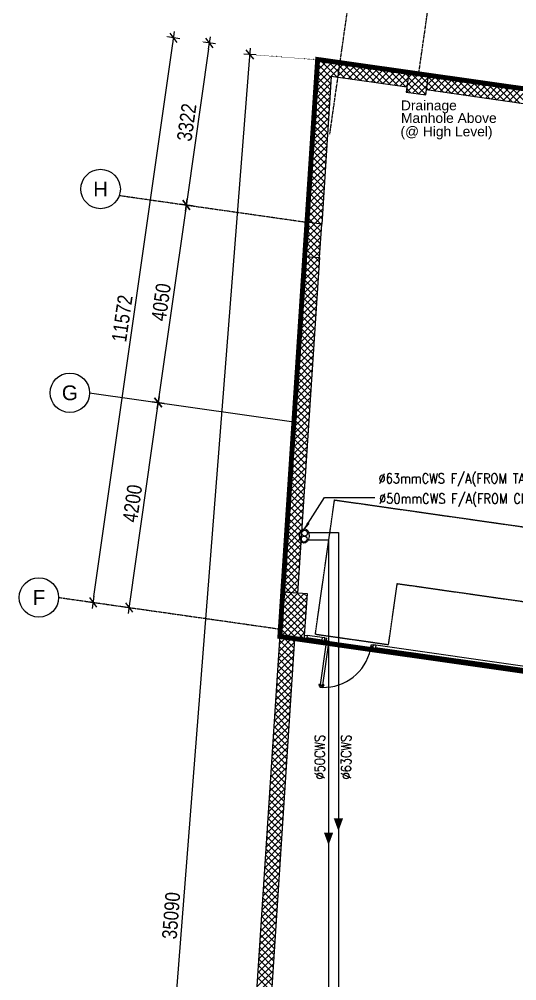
# Model space of a CAD drawing. Header units: inches. Extents: x 1217570 to 1371286, y 326920 to 480291.
# Drawn here: x 1274349 to 1284448, y 355890 to 375402 of the extents above; entities that cross this region are included whole.
import ezdxf
from ezdxf.enums import TextEntityAlignment as Align

# ---------------------------------------------------------------- set-up
doc = ezdxf.new("R2010")
doc.units = ezdxf.units.IN
doc.header["$MEASUREMENT"] = 0
for name, pattern in [('CENTER', [50.8, 31.75, -6.35, 6.35, -6.35]), ('DASHED2', [9.525, 6.35, -3.175]), ('DOT2', [3.175, 0, -3.175]), ('HIDDEN', [9.525, 6.35, -3.175])]:
    doc.linetypes.add(name, pattern=pattern)
for name, color, linetype, lineweight in [('A-BLOCK', 43, 'Continuous', 13), ('A-GLASS', 4, 'Continuous', 5), ('A-HATCH CONCRETE', 254, 'Continuous', 5), ('A-LEASING LINE', 7, 'DASHED2', 9), ('escape route', 8, 'HIDDEN', 15)]:
    doc.layers.add(name, color=color, linetype=linetype, lineweight=lineweight)
for name, color, linetype in [('Axis', 9, 'CENTER'), ('dim-axis', 15, 'Continuous'), ('FFNEW', 252, 'Continuous'), ('P-PIPE-CWS', 80, 'Continuous'), ('P-PIPE-VRT', 142, 'Continuous'), ('P-TEXT', 181, 'Continuous'), ('S-COL', 210, 'Continuous'), ('S-WALL', 1, 'Continuous'), ('TAXT', 3, 'Continuous')]:
    doc.layers.add(name, color=color, linetype=linetype)
doc.styles.add('ARIAL', font='ARIALN.TTF')
doc.styles.add('SS', font='romand.shx', dxfattribs={"width": 0.85, "height": 200})
doc.styles.get("Standard").update_dxf_attribs({"font": 'arial.ttf'})
doc.styles.add('style1', font='arial.ttf')
doc.dimstyles.new('DIM-100', dxfattribs={"dimscale": 150, "dimtxt": 2, "dimasz": 1, "dimexe": 0.75, "dimexo": 1, "dimgap": 0.5, "dimtad": 1, "dimdec": 0, "dimzin": 11, "dimdsep": 46, "dimtxsty": 'ARIAL', "dimblk": 'R', "dimcen": 2.5, "dimdle": 1, "dimclrd": 256, "dimclre": 256, "dimclrt": 256, "dimazin": 0, "dimtfac": 1, "dimtdec": 0, "dimtix": 1, "dimtmove": 2, "dimatfit": 3, "dimldrblk": 'R', "dimtolj": 1, "dimtzin": 3, "dimlwd": -1, "dimlwe": 13, "dimarcsym": 0})
doc.dimstyles.get("Standard").update_dxf_attribs({"dimtxt": 0.18, "dimasz": 0.18, "dimexe": 0.18, "dimexo": 0.0625, "dimgap": 0.09, "dimtad": 0, "dimtih": 1, "dimtoh": 1, "dimdec": 4, "dimzin": 0, "dimdsep": 46, "dimtxsty": 'Standard', "dimcen": 0.09, "dimadec": 0, "dimazin": 0, "dimtfac": 1, "dimtdec": 4, "dimtofl": 0, "dimtmove": 0, "dimatfit": 3, "dimfxl": 1, "dimtolj": 1, "dimtzin": 0, "dimarcsym": 0})
pattern_1 = [(45, (1341716.94, 266100.535), (-66.29126, 66.29126), []), (135, (1341716.94, 266100.535), (-66.29126, -66.29126), [])]

# ---------------------------------------------------------------- blocks, each defined once
blk = doc.blocks.new('R')
for p, q in [((-1.05, 0), (1.05, 0)), ((0, -1.05), (0, 1.05))]:
    blk.add_line(p, q)
at = {"color": 4, "lineweight": 13}
blk.add_line((-0.71, -0.71), (0.71, 0.71), dxfattribs=at)
blk = doc.blocks.new('*D102')
at = {"layer": 'Defpoints', "color": 0, "transparency": 16777216}
for p in [(1420642, 597441), (1470715, 593565), (1470260, 590370)]:
    blk.add_point(p, dxfattribs=at)
at = {"layer": 'dim-axis', "color": 251, "linetype": 'DOT2', "lineweight": 13, "transparency": 16777216}
for p, q in [((1420663, 597590), (1421113, 600748)), ((1470281, 590519), (1470731, 593676))]:
    blk.add_line(p, q, dxfattribs=at)
at = {"layer": 'dim-axis', "color": 251, "transparency": 16777216}
blk.add_line((1421216, 600619), (1470596, 593582), dxfattribs=at)
at = {"layer": 'dim-axis', "color": 251, "transparency": 16777216, "xscale": 120, "yscale": 120, "zscale": 120}
for p, rotation in [((1421097, 600636), 171.8890881608404), ((1470715, 593565), 351.8890881608405)]:
    blk.add_blockref('R', p, dxfattribs=dict(at, rotation=rotation))
at = {"layer": 'dim-axis', "color": 251, "transparency": 16777216, "insert": (1445938, 597327), "char_height": 300, "attachment_point": 5, "rotation": 351.8891, "style": 'ARIAL'}
blk.add_mtext('\\A1;50119', dxfattribs=at)
blk = doc.blocks.new('*D105')
at = {"layer": 'Defpoints', "color": 0, "transparency": 16777216}
for p in [(1417261, 597924), (1417261, 597924), (1415626, 586468)]:
    blk.add_point(p, dxfattribs=at)
at = {"layer": 'dim-axis', "color": 251, "linetype": 'DOT2', "lineweight": 13, "transparency": 16777216}
for p, q in [((1417113, 597945), (1417150, 597940)), ((1415478, 586489), (1415515, 586484))]:
    blk.add_line(p, q, dxfattribs=at)
at = {"layer": 'dim-axis', "color": 251, "transparency": 16777216}
blk.add_line((1415643, 586586), (1417244, 597805), dxfattribs=at)
at = {"layer": 'dim-axis', "color": 251, "transparency": 16777216, "xscale": 120, "yscale": 120, "zscale": 120}
for p, rotation in [((1417261, 597924), 81.8772662833131), ((1415626, 586468), 261.8772662833131)]:
    blk.add_blockref('R', p, dxfattribs=dict(at, rotation=rotation))
at = {"layer": 'dim-axis', "color": 251, "transparency": 16777216, "insert": (1416218, 592228), "char_height": 300, "attachment_point": 5, "rotation": 81.8773, "style": 'ARIAL'}
blk.add_mtext('\\A1;11572', dxfattribs=at)
blk = doc.blocks.new('*D106')
at = {"layer": 'Defpoints', "color": 0, "transparency": 16777216}
for p in [(1417989, 597820), (1417520, 594531), (1417520, 594531)]:
    blk.add_point(p, dxfattribs=at)
at = {"layer": 'dim-axis', "color": 251, "linetype": 'DOT2', "lineweight": 13, "transparency": 16777216}
for p, q in [((1417840, 597841), (1417878, 597836)), ((1417371, 594552), (1417408, 594547))]:
    blk.add_line(p, q, dxfattribs=at)
at = {"layer": 'dim-axis', "color": 251, "transparency": 16777216}
blk.add_line((1417972, 597701), (1417537, 594650), dxfattribs=at)
at = {"layer": 'dim-axis', "color": 251, "transparency": 16777216, "xscale": 120, "yscale": 120, "zscale": 120}
for p, rotation in [((1417989, 597820), 81.87726634256052), ((1417520, 594531), 261.8772663425605)]:
    blk.add_blockref('R', p, dxfattribs=dict(at, rotation=rotation))
at = {"layer": 'dim-axis', "color": 251, "transparency": 16777216, "insert": (1417528, 596208), "char_height": 300, "attachment_point": 5, "rotation": 81.8773, "style": 'ARIAL'}
blk.add_mtext('\\A1;3322', dxfattribs=at)
blk = doc.blocks.new('*D107')
at = {"layer": 'Defpoints', "color": 0, "transparency": 16777216}
for p in [(1417520, 594531), (1416947, 590522), (1416947, 590522)]:
    blk.add_point(p, dxfattribs=at)
at = {"layer": 'dim-axis', "color": 251, "linetype": 'DOT2', "lineweight": 13, "transparency": 16777216}
for p, q in [((1417371, 594552), (1417408, 594547)), ((1416799, 590543), (1416836, 590538))]:
    blk.add_line(p, q, dxfattribs=at)
at = {"layer": 'dim-axis', "color": 251, "transparency": 16777216}
blk.add_line((1417503, 594412), (1416964, 590640), dxfattribs=at)
at = {"layer": 'dim-axis', "color": 251, "transparency": 16777216, "xscale": 120, "yscale": 120, "zscale": 120}
for p, rotation in [((1417520, 594531), 81.87726634670558), ((1416947, 590522), 261.8772663467056)]:
    blk.add_blockref('R', p, dxfattribs=dict(at, rotation=rotation))
at = {"layer": 'dim-axis', "color": 251, "transparency": 16777216, "insert": (1417008, 592559), "char_height": 300, "attachment_point": 5, "rotation": 81.8773, "style": 'ARIAL'}
blk.add_mtext('\\A1;4050', dxfattribs=at)
blk = doc.blocks.new('*D108')
at = {"layer": 'Defpoints', "color": 0, "transparency": 16777216}
for p in [(1416947, 590522), (1416354, 586364), (1416354, 586364)]:
    blk.add_point(p, dxfattribs=at)
at = {"layer": 'dim-axis', "color": 251, "linetype": 'DOT2', "lineweight": 13, "transparency": 16777216}
for p, q in [((1416799, 590543), (1416836, 590538)), ((1416205, 586385), (1416243, 586380))]:
    blk.add_line(p, q, dxfattribs=at)
at = {"layer": 'dim-axis', "color": 251, "transparency": 16777216}
blk.add_line((1416930, 590403), (1416371, 586483), dxfattribs=at)
at = {"layer": 'dim-axis', "color": 251, "transparency": 16777216, "xscale": 120, "yscale": 120, "zscale": 120}
for p, rotation in [((1416947, 590522), 81.87726634670558), ((1416354, 586364), 261.8772663467056)]:
    blk.add_blockref('R', p, dxfattribs=dict(at, rotation=rotation))
at = {"layer": 'dim-axis', "color": 251, "transparency": 16777216, "insert": (1416425, 588475), "char_height": 300, "attachment_point": 5, "rotation": 81.8773, "style": 'ARIAL'}
blk.add_mtext('\\A1;4200', dxfattribs=at)
blk = doc.blocks.new('*D84')
at = {"layer": 'Defpoints', "color": 0, "transparency": 16777216}
for p in [(1418810, 597585), (1420642, 597441), (1417901, 562459)]:
    blk.add_point(p, dxfattribs=at)
at = {"layer": 'dim-axis', "color": 251, "transparency": 16777216}
blk.add_line((1416079, 562722), (1418801, 597465), dxfattribs=at)
at = {"layer": 'dim-axis', "color": 251, "linetype": 'DOT2', "lineweight": 13, "transparency": 16777216}
for p, q in [((1420492, 597453), (1418698, 597594)), ((1417752, 562470), (1415957, 562611))]:
    blk.add_line(p, q, dxfattribs=at)
at = {"layer": 'dim-axis', "color": 251, "transparency": 16777216, "xscale": 120, "yscale": 120, "zscale": 120}
for p, rotation in [((1418810, 597585), 85.52071850426807), ((1416070, 562602), 265.5207185042681)]:
    blk.add_blockref('R', p, dxfattribs=dict(at, rotation=rotation))
at = {"layer": 'dim-axis', "color": 251, "transparency": 16777216, "insert": (1417212, 580111), "char_height": 300, "attachment_point": 5, "rotation": 85.5207, "style": 'ARIAL'}
blk.add_mtext('\\A1;35090', dxfattribs=at)
blk = doc.blocks.new('SDGTFHHD')
at = {"layer": 'A-HATCH CONCRETE'}
h = blk.add_hatch(dxfattribs=at)
h.set_pattern_fill('ANSI37', color=254, scale=750)
h.set_pattern_definition([(45, (1337614.36, 312749.915), (-66.29126, 66.29126), []), (135, (1337614.36, 312749.915), (-66.29126, -66.29126), [])])
h.paths.add_polyline_path([(1346827.6, 744482.6), (1346331.2, 744553.4), (1346827.6, 744482.6)])
at = {"color": 254, "linetype": 'Continuous', "ltscale": 100}
blk.add_lwpolyline([(1385707.2, 721236.9), (1385707.2, 726939.8), (1385507.2, 726936.9), (1383957.7, 726936.9), (1383957.7, 732936.9), (1380097, 732936.9), (1380097, 739738.1), (1381100.4, 739591), (1381133.7, 739788.3), (1381677.7, 743599.6), (1382720.6, 750905.2), (1382762.9, 751202.2), (1347097.7, 756262.5), (1346331.2, 744553.4), (1368108, 741445.4), (1368106.2, 734886.8), (1367207.9, 734886.8), (1367207.9, 734686.9), (1367207.9, 731436.9), (1359157.9, 731436.9), (1359157.9, 731236.9), (1359157.9, 721236.9), (1385707.2, 721236.9)], dxfattribs=at)
at = {"layer": 'A-BLOCK', "color": 254, "ltscale": 100}
blk.add_line((1346628.9, 744510.9), (1345769, 731386.9), dxfattribs=at)
at = {"layer": 'A-GLASS', "color": 254}
for p, q in [((1347227.7, 744425.4), (1346869.8, 744476.4)), ((1355217.4, 743285.1), (1348218.1, 744284))]:
    blk.add_line(p, q, dxfattribs=at)
at = {"layer": 'A-GLASS', "color": 254, "ltscale": 0.5}
for p, q in [((1347274, 744428), (1347152, 743573)), ((1347318.9, 744421.5), (1347196.9, 743566.6)), ((1347235.4, 744479.4), (1347241.8, 744524.4)), ((1347235.4, 744479.4), (1347280.4, 744473)), ((1347240.5, 744483.2), (1347245.7, 744519.2)), ((1347276.5, 744478.1), (1347240.5, 744483.2)), ((1347241.8, 744524.4), (1347286.8, 744518)), ((1347281.7, 744514.1), (1347245.7, 744519.2)), ((1347274, 744428), (1347280.4, 744473)), ((1347274, 744428), (1347292, 744425.4)), ((1347276.5, 744478.1), (1347281.7, 744514.1)), ((1347284.2, 744467.8), (1347279.1, 744431.8)), ((1347279.1, 744431.8), (1347288.1, 744430.5)), ((1347280.4, 744473), (1347286.8, 744518)), ((1347280.4, 744473), (1347325.4, 744466.5)), ((1347284.2, 744467.8), (1347320.2, 744462.7)), ((1347289.4, 744439.5), (1347288.1, 744430.5)), ((1347289.4, 744439.5), (1347293.9, 744438.9)), ((1347292, 744425.4), (1347293.9, 744438.9)), ((1347293.2, 744434.4), (1347302.2, 744433.1)), ((1347301, 744424.1), (1347302.9, 744437.6)), ((1347301, 744424.1), (1347319, 744421.5)), ((1347302.9, 744437.6), (1347307.4, 744437)), ((1347307.4, 744437), (1347306.1, 744428)), ((1347306.1, 744428), (1347315.1, 744426.7)), ((1347320.2, 744462.7), (1347315.1, 744426.7)), ((1347319, 744421.5), (1347325.4, 744466.5)), ((1347128.9, 743588.1), (1347125.3, 743563)), ((1347128.9, 743588.1), (1347135.6, 743587.2)), ((1347135.6, 743587.2), (1347132, 743562)), ((1347148.4, 743548.2), (1347134.9, 743550.2)), ((1347149.4, 743555), (1347135.9, 743556.9)), ((1347152, 743573), (1347145.6, 743528)), ((1347145.6, 743528), (1347190.6, 743521.6)), ((1347150.7, 743531.8), (1347155.8, 743567.8)), ((1347150.7, 743531.8), (1347186.7, 743526.7)), ((1347152, 743573), (1347170, 743570.4)), ((1347155.8, 743567.8), (1347164.8, 743566.6)), ((1347163.6, 743557.6), (1347164.8, 743566.6)), ((1347163.6, 743557.6), (1347168.1, 743556.9)), ((1347170, 743570.4), (1347168.1, 743556.9)), ((1347168.7, 743561.4), (1347177.7, 743560.1)), ((1347179, 743569.1), (1347177.1, 743555.6)), ((1347177.1, 743555.6), (1347181.5, 743555)), ((1347179, 743569.1), (1347197, 743566.6)), ((1347181.5, 743555), (1347182.8, 743564)), ((1347182.8, 743564), (1347191.8, 743562.7)), ((1347186.7, 743526.7), (1347191.8, 743562.7)), ((1347197, 743566.6), (1347190.6, 743521.6)), ((1347193.4, 743541.8), (1347206.9, 743539.9)), ((1347194.4, 743548.6), (1347207.9, 743546.6)), ((1347216.6, 743575.6), (1347213.1, 743550.5)), ((1347223.4, 743574.7), (1347216.6, 743575.6)), ((1347223.4, 743574.7), (1347219.8, 743549.5))]:
    blk.add_line(p, q, dxfattribs=at)
at = {"layer": 'A-GLASS', "color": 254}
for points in [[(1346869.9, 744476.5), (1346869.9, 744476.4), (1346827.6, 744482.6), (1346827.6, 744482.6)], [(1347178.2, 744432.5), (1347178.2, 744432.4), (1347227.7, 744425.4), (1347227.7, 744425.5)]]:
    blk.add_lwpolyline(points, dxfattribs=at)
at = {"layer": 'A-GLASS', "color": 254, "ltscale": 0.5}
blk.add_circle((1347275.9, 744469.6), 3.98, dxfattribs=at)
for centre, radius, start, end in [((1347217.1, 744496.9), 975.7, 268.443, 347.80954), ((1347136.5, 743561.4), 11.4, 171.90412, 261.85506), ((1347136.5, 743561.4), 4.55, 171.90412, 261.85506), ((1347208.6, 743551.1), 11.4, 261.90476, 351.85569), ((1347208.6, 743551.1), 4.55, 261.90476, 351.85569)]:
    blk.add_arc(centre, radius, start, end, dxfattribs=at)
at = {"layer": 'A-HATCH CONCRETE', "color": 254, "linetype": 'Continuous'}
for p, q in [((1346375.1, 745223.8), (1346374.4, 745224.5)), ((1346375.7, 745245), (1346376.5, 745245.8)), ((1346357.2, 744961.3), (1346357.9, 744962.1)), ((1346358.8, 744975), (1346358.1, 744975.6)), ((1346366.9, 745099.4), (1346366.2, 745100.1)), ((1346366.5, 745103.2), (1346367.2, 745103.9)), ((1346347.9, 744819.4), (1346348.6, 744820.2)), ((1346350.6, 744850.5), (1346349.9, 744851.2)), ((1346334.3, 744601.7), (1346333.6, 744602.4)), ((1346338.6, 744677.5), (1346339.3, 744678.3)), ((1346342.5, 744726.1), (1346341.8, 744726.8)), ((1346301.4, 744110), (1346623.1, 744431.7)), ((1346310.7, 744251.9), (1346577.1, 744518.3)), ((1346320, 744393.8), (1346461.1, 744534.9)), ((1346607.6, 744195.8), (1346325.5, 744477.9)), ((1346329.3, 744535.6), (1346345.1, 744551.4)), ((1346615.8, 744320.2), (1346391.1, 744544.9)), ((1346623.9, 744444.6), (1346545.8, 744522.8)), ((1346292.1, 743968.1), (1346613.8, 744289.9)), ((1346591.3, 743946.9), (1346309.2, 744229.1)), ((1346599.5, 744071.3), (1346317.3, 744353.5)), ((1346273.5, 743684.4), (1346595.2, 744006.1)), ((1346282.8, 743826.3), (1346604.5, 744148)), ((1346583.2, 743822.5), (1346301, 744104.6)), ((1346264.2, 743542.5), (1346585.9, 743864.2)), ((1346566.9, 743573.6), (1346284.7, 743855.8)), ((1346575, 743698.1), (1346292.9, 743980.2)), ((1346254.9, 743400.6), (1346576.6, 743722.3)), ((1346550.6, 743324.8), (1346268.4, 743606.9)), ((1346558.7, 743449.2), (1346276.6, 743731.4)), ((1346236.3, 743116.9), (1346558, 743438.6)), ((1346245.6, 743258.7), (1346567.3, 743580.5)), ((1346542.4, 743200.3), (1346260.3, 743482.5)), ((1346227, 742975), (1346548.7, 743296.7)), ((1346526.1, 742951.5), (1346243.9, 743233.6)), ((1346534.3, 743075.9), (1346252.1, 743358.1)), ((1346208.4, 742691.2), (1346530.1, 743012.9)), ((1346217.7, 742833.1), (1346539.4, 743154.8)), ((1346518, 742827), (1346235.8, 743109.2)), ((1346199.1, 742549.3), (1346520.8, 742871.1)), ((1346501.6, 742578.2), (1346219.5, 742860.3)), ((1346509.8, 742702.6), (1346227.6, 742984.8)), ((1346189.8, 742407.5), (1346511.5, 742729.2)), ((1346493.5, 742453.8), (1346211.3, 742735.9)), ((1346171.2, 742123.7), (1346492.9, 742445.4)), ((1346180.5, 742265.6), (1346502.2, 742587.3)), ((1346477.2, 742204.9), (1346195, 742487.1)), ((1346485.3, 742329.3), (1346203.2, 742611.5)), ((1346161.9, 741981.8), (1346483.6, 742303.5)), ((1346460.9, 741956), (1346178.7, 742238.2)), ((1346469, 742080.5), (1346186.9, 742362.6)), ((1346152.6, 741839.9), (1346474.4, 742161.7)), ((1346452.7, 741831.6), (1346170.6, 742113.8)), ((1346134, 741556.2), (1346455.8, 741877.9)), ((1346143.3, 741698.1), (1346465.1, 742019.8)), ((1346436.4, 741582.8), (1346154.3, 741864.9)), ((1346444.6, 741707.2), (1346162.4, 741989.3)), ((1346124.7, 741414.3), (1346446.5, 741736)), ((1346428.3, 741458.3), (1346146.1, 741740.5)), ((1346106.1, 741130.5), (1346427.9, 741452.3)), ((1346115.4, 741272.4), (1346437.2, 741594.2)), ((1346412, 741209.5), (1346129.8, 741491.6)), ((1346420.1, 741333.9), (1346138, 741616.1)), ((1346096.8, 740988.7), (1346418.6, 741310.4)), ((1346403.8, 741085), (1346121.7, 741367.2)), ((1346087.6, 740846.8), (1346409.3, 741168.5)), ((1346387.5, 740836.2), (1346105.3, 741118.3)), ((1346395.7, 740960.6), (1346113.5, 741242.8)), ((1346069, 740563), (1346390.7, 740884.8)), ((1346078.3, 740704.9), (1346400, 741026.6)), ((1346371.2, 740587.3), (1346089, 740869.5)), ((1346379.3, 740711.8), (1346097.2, 740993.9)), ((1346059.7, 740421.2), (1346381.4, 740742.9)), ((1346363, 740462.9), (1346080.9, 740745)), ((1346050.4, 740279.3), (1346372.1, 740601)), ((1346346.7, 740214), (1346064.6, 740496.2)), ((1346354.9, 740338.5), (1346072.7, 740620.6)), ((1346031.8, 739995.5), (1346353.5, 740317.2)), ((1346041.1, 740137.4), (1346362.8, 740459.1)), ((1346338.6, 740089.6), (1346056.4, 740371.8)), ((1346022.5, 739853.6), (1346344.2, 740175.4)), ((1346322.3, 739840.7), (1346040.1, 740122.9)), ((1346330.4, 739965.2), (1346048.3, 740247.3)), ((1346003.9, 739569.9), (1346325.6, 739891.6)), ((1346013.2, 739711.8), (1346334.9, 740033.5)), ((1346314.1, 739716.3), (1346032, 739998.5)), ((1345994.6, 739428), (1346316.3, 739749.7)), ((1346297.8, 739467.5), (1346015.7, 739749.6)), ((1346306, 739591.9), (1346023.8, 739874)), ((1345985.3, 739286.1), (1346307, 739607.8)), ((1346281.5, 739218.6), (1345999.4, 739500.8)), ((1346289.7, 739343), (1346007.5, 739625.2)), ((1345966.7, 739002.4), (1346288.4, 739324.1)), ((1345976, 739144.2), (1346297.7, 739466)), ((1346273.4, 739094.2), (1345991.2, 739376.3)), ((1345957.4, 738860.5), (1346279.1, 739182.2)), ((1346257, 738845.3), (1345974.9, 739127.5)), ((1346265.2, 738969.7), (1345983, 739251.9)), ((1345948.1, 738718.6), (1346269.8, 739040.3)), ((1346248.9, 738720.9), (1345966.7, 739003)), ((1345929.5, 738434.8), (1346251.2, 738756.6)), ((1345938.8, 738576.7), (1346260.5, 738898.4)), ((1346232.6, 738472), (1345950.4, 738754.2)), ((1346240.7, 738596.5), (1345958.6, 738878.6)), ((1345920.2, 738293), (1346241.9, 738614.7)), ((1346224.4, 738347.6), (1345942.3, 738629.7)), ((1345901.6, 738009.2), (1346223.3, 738330.9)), ((1345910.9, 738151.1), (1346232.6, 738472.8)), ((1346208.1, 738098.7), (1345926, 738380.9)), ((1346216.3, 738223.2), (1345934.1, 738505.3)), ((1345892.3, 737867.3), (1346214, 738189.1)), ((1346191.8, 737849.9), (1345909.7, 738132)), ((1346200, 737974.3), (1345917.8, 738256.5)), ((1345883, 737725.4), (1346204.7, 738047.2)), ((1346183.7, 737725.4), (1345901.5, 738007.6)), ((1345864.4, 737441.7), (1346186.2, 737763.4)), ((1345873.7, 737583.6), (1346195.5, 737905.3)), ((1346167.4, 737476.6), (1345885.2, 737758.7)), ((1346175.5, 737601), (1345893.4, 737883.2)), ((1345855.1, 737299.8), (1346176.9, 737621.5)), ((1346159.2, 737352.2), (1345877.1, 737634.3))]:
    blk.add_line(p, q, dxfattribs=at)
at = {"layer": 'S-COL', "color": 254}
blk.add_lwpolyline([(1346331.2, 744553.4), (1346827.6, 744482.6), (1346827.6, 744482.6)], dxfattribs=at)
at = {"layer": 'S-WALL', "color": 254}
blk.add_lwpolyline([(1347097.7, 756262.5), (1347097.7, 756262.5), (1344802.6, 721236.9), (1394932.6, 721236.9), (1396724.2, 749179.6), (1382758.7, 751172.8)], dxfattribs=at)
blk = doc.blocks.new('SEDRGFE')
at = {"layer": 'A-HATCH CONCRETE'}
h = blk.add_hatch(dxfattribs=at)
h.set_pattern_fill('ANSI37', color=250, scale=750)
h.set_pattern_definition([(45, (1341716.31, 266100.535), (-66.29126, 66.29126), []), (135, (1341716.31, 266100.535), (-66.29126, -66.29126), [])])
h.paths.add_polyline_path([(1352997, 708953), (1353393, 708896), (1353450, 709292), (1353054, 709349)])
h = blk.add_hatch(dxfattribs=at)
h.set_pattern_fill('ANSI37', color=250, scale=750)
h.set_pattern_definition(pattern_1)
h.paths.add_polyline_path([(1350939, 705612), (1351238, 705592), (1351282, 706268), (1350984, 706311)])
h = blk.add_hatch(dxfattribs=at)
h.set_pattern_fill('ANSI37', color=250, scale=750)
h.set_pattern_definition(pattern_1)
h.paths.add_polyline_path([(1350992, 698769), (1350493, 698802), (1350434, 697904), (1350930, 697833)])
at = {"color": 250, "linetype": 'Continuous', "ltscale": 100}
blk.add_lwpolyline([(1389810, 674588), (1389810, 680290), (1389610, 680288), (1388060, 680288), (1388060, 686288), (1384200, 686288), (1384200, 693089), (1385203, 692942), (1385236, 693139), (1385780, 696950), (1386823, 704256), (1386865, 704553), (1351200, 709613), (1350434, 697904), (1372211, 694796), (1372209, 688237), (1371310, 688237), (1371310, 688038), (1371310, 684788), (1363260, 684788), (1363260, 684588), (1363260, 674588), (1389810, 674588)], dxfattribs=at)
at = {"layer": 'A-GLASS', "color": 250}
for p, q in [((1351330, 697776), (1350972, 697827)), ((1351288, 697833), (1350980, 697877)), ((1351344, 697875), (1350987, 697926)), ((1359320, 696636), (1352321, 697635)), ((1359334, 696735), (1352335, 697734)), ((1359327, 696685), (1352377, 697677))]:
    blk.add_line(p, q, dxfattribs=at)
at = {"layer": 'A-GLASS', "color": 250, "ltscale": 0.5}
for p, q in [((1351338, 697830), (1351344, 697875)), ((1351338, 697830), (1351383, 697824)), ((1351343, 697834), (1351348, 697870)), ((1351379, 697829), (1351343, 697834)), ((1351344, 697875), (1351389, 697869)), ((1351384, 697865), (1351348, 697870)), ((1351377, 697779), (1351375, 697770)), ((1351377, 697779), (1351383, 697824)), ((1351377, 697779), (1351395, 697776)), ((1351379, 697829), (1351384, 697865)), ((1351387, 697818), (1351382, 697782)), ((1351382, 697782), (1351391, 697781)), ((1351383, 697824), (1351389, 697869)), ((1351383, 697824), (1351428, 697817)), ((1351387, 697818), (1351423, 697813)), ((1351392, 697790), (1351391, 697781)), ((1351392, 697790), (1351396, 697790)), ((1351395, 697776), (1351396, 697790)), ((1351396, 697785), (1351405, 697784)), ((1351404, 697775), (1351405, 697788)), ((1351404, 697775), (1351422, 697772)), ((1351405, 697788), (1351410, 697788)), ((1351410, 697788), (1351409, 697779)), ((1351409, 697779), (1351418, 697777)), ((1351423, 697813), (1351418, 697777)), ((1351422, 697772), (1351420, 697763)), ((1351422, 697772), (1351428, 697817)), ((1352283, 697695), (1352290, 697740)), ((1352283, 697695), (1352328, 697689)), ((1352289, 697699), (1352294, 697735)), ((1352325, 697694), (1352289, 697699)), ((1352290, 697740), (1352335, 697734)), ((1352330, 697730), (1352294, 697735)), ((1352325, 697694), (1352330, 697730)), ((1352328, 697689), (1352335, 697734))]:
    blk.add_line(p, q, dxfattribs=at)
at = {"layer": 'A-GLASS', "color": 250}
for points in [[(1350987, 697926), (1350973, 697827), (1350930, 697833), (1350937, 697933)], [(1351295, 697882), (1351281, 697783), (1351330, 697776), (1351344, 697875)], [(1352384, 697727), (1352370, 697628), (1352321, 697635), (1352335, 697734)]]:
    blk.add_lwpolyline(points, close=True, dxfattribs=at)
at = {"layer": 'A-GLASS', "color": 250, "ltscale": 0.5}
blk.add_circle((1351378, 697820), 3.98, dxfattribs=at)
blk.add_arc((1351320, 697848), 976, 347.8095, 351.0128, dxfattribs=at)
at = {"layer": 'A-HATCH CONCRETE', "color": 250, "linetype": 'Continuous'}
for p, q in [((1351157, 708953), (1351740, 709536)), ((1351166, 709095), (1351624, 709553)), ((1351176, 709237), (1351508, 709569)), ((1351185, 709378), (1351392, 709586)), ((1351194, 709520), (1351276, 709602)), ((1351477, 709243), (1351194, 709525)), ((1351599, 709253), (1351245, 709607)), ((1351753, 709231), (1351400, 709585)), ((1351908, 709209), (1351555, 709563)), ((1351591, 709254), (1351856, 709519)), ((1351707, 709238), (1351972, 709503)), ((1352063, 709187), (1351709, 709540)), ((1351823, 709221), (1352088, 709486)), ((1352217, 709165), (1351864, 709518)), ((1351939, 709205), (1352204, 709470)), ((1352372, 709143), (1352019, 709496)), ((1352055, 709188), (1352320, 709453)), ((1352527, 709121), (1352173, 709474)), ((1352681, 709099), (1352328, 709452)), ((1351460, 708994), (1351178, 709276)), ((1351468, 709118), (1351186, 709400)), ((1352171, 709172), (1352436, 709437)), ((1352287, 709155), (1352552, 709420)), ((1352403, 709138), (1352668, 709404)), ((1352836, 709077), (1352483, 709430)), ((1352519, 709122), (1352784, 709387)), ((1352635, 709105), (1352900, 709370)), ((1352991, 709055), (1352637, 709408)), ((1352751, 709089), (1353016, 709354)), ((1353026, 709152), (1352792, 709386)), ((1353043, 709268), (1352946, 709364)), ((1353423, 709097), (1353597, 709271)), ((1353445, 709252), (1353481, 709288)), ((1353764, 708944), (1353446, 709262)), ((1353447, 708989), (1353713, 709255)), ((1353919, 708922), (1353565, 709276)), ((1354073, 708900), (1353720, 709254)), ((1351148, 708811), (1351469, 709133)), ((1351452, 708869), (1351170, 709152)), ((1352867, 709072), (1353040, 709244)), ((1352983, 709056), (1353017, 709090)), ((1353609, 708966), (1353430, 709146)), ((1353563, 708973), (1353829, 709238)), ((1353679, 708956), (1353945, 709221)), ((1353795, 708940), (1354061, 709205)), ((1354228, 708878), (1353874, 709231)), ((1353911, 708923), (1354177, 709188)), ((1354028, 708907), (1354293, 709172)), ((1354383, 708856), (1354029, 709209)), ((1354144, 708890), (1354409, 709155)), ((1354537, 708834), (1354184, 709187)), ((1354260, 708873), (1354525, 709139)), ((1354692, 708812), (1354338, 709165)), ((1354376, 708857), (1354641, 709122)), ((1354492, 708840), (1354757, 709106)), ((1354847, 708790), (1354493, 709143)), ((1354608, 708824), (1354873, 709089)), ((1355001, 708768), (1354648, 709121)), ((1354724, 708807), (1354989, 709072)), ((1355156, 708746), (1354802, 709099)), ((1355310, 708723), (1354957, 709077)), ((1351138, 708669), (1351460, 708991)), ((1351436, 708621), (1351154, 708903)), ((1351444, 708745), (1351162, 709027)), ((1353455, 708988), (1353413, 709030)), ((1354840, 708791), (1355105, 709056)), ((1354956, 708774), (1355221, 709039)), ((1355072, 708758), (1355337, 709023)), ((1355465, 708701), (1355112, 709055)), ((1355188, 708741), (1355453, 709006)), ((1351120, 708385), (1351442, 708707)), ((1351129, 708527), (1351451, 708849)), ((1351428, 708496), (1351146, 708778)), ((1351111, 708243), (1351432, 708565)), ((1351411, 708247), (1351129, 708529)), ((1351420, 708372), (1351137, 708654)), ((1351092, 707960), (1351414, 708281)), ((1351101, 708102), (1351423, 708423)), ((1351395, 707998), (1351113, 708281)), ((1351403, 708123), (1351121, 708405)), ((1351083, 707818), (1351404, 708140)), ((1351387, 707874), (1351105, 708156)), ((1351073, 707676), (1351395, 707998)), ((1351371, 707625), (1351088, 707907)), ((1351379, 707750), (1351097, 708032)), ((1351055, 707392), (1351376, 707714)), ((1351064, 707534), (1351386, 707856)), ((1351362, 707501), (1351080, 707783)), ((1351045, 707250), (1351367, 707572)), ((1351346, 707252), (1351064, 707534)), ((1351354, 707376), (1351072, 707658)), ((1351036, 707108), (1351358, 707430)), ((1351338, 707127), (1351056, 707410)), ((1351018, 706825), (1351339, 707146)), ((1351027, 706967), (1351349, 707288)), ((1351322, 706879), (1351040, 707161)), ((1351330, 707003), (1351048, 707285)), ((1351008, 706683), (1351330, 707005)), ((1351305, 706630), (1351023, 706912)), ((1351314, 706754), (1351031, 707036)), ((1350990, 706399), (1351311, 706721)), ((1350999, 706541), (1351321, 706863)), ((1351297, 706505), (1351015, 706787)), ((1351267, 706270), (1350999, 706539)), ((1351289, 706381), (1351007, 706663)), ((1351028, 706304), (1351302, 706579)), ((1351112, 706292), (1350991, 706414)), ((1351144, 706288), (1351293, 706437)), ((1350975, 706165), (1350974, 706165)), ((1350980, 706257), (1350981, 706258)), ((1350983, 706289), (1350982, 706290)), ((1351260, 706271), (1351283, 706295)), ((1351273, 706131), (1351273, 706132)), ((1351274, 706153), (1351275, 706154)), ((1351282, 706256), (1351281, 706256)), ((1350962, 705973), (1350962, 705974)), ((1350967, 706040), (1350966, 706041)), ((1350971, 706115), (1350972, 706116)), ((1351265, 706011), (1351266, 706012)), ((1351265, 706007), (1351265, 706008)), ((1350950, 705791), (1350950, 705792)), ((1350952, 705832), (1350953, 705832)), ((1350959, 705916), (1350958, 705916)), ((1351249, 705758), (1351248, 705759)), ((1351257, 705883), (1351256, 705883)), ((1351256, 705869), (1351256, 705870)), ((1350915, 705264), (1351237, 705586)), ((1350925, 705406), (1351119, 705600)), ((1350934, 705548), (1350995, 705608)), ((1350942, 705667), (1350942, 705668)), ((1350943, 705690), (1350944, 705690)), ((1351224, 705385), (1351001, 705608)), ((1351232, 705510), (1351143, 705599)), ((1351241, 705634), (1351240, 705634)), ((1351246, 705728), (1351247, 705728)), ((1350906, 705122), (1351228, 705444)), ((1351208, 705137), (1350925, 705419)), ((1351216, 705261), (1350934, 705543)), ((1350887, 704838), (1351209, 705160)), ((1350897, 704980), (1351218, 705302)), ((1351191, 704888), (1350909, 705170)), ((1351199, 705012), (1350917, 705294)), ((1350878, 704696), (1351200, 705018)), ((1351183, 704763), (1350901, 705045)), ((1350869, 704555), (1351191, 704876)), ((1351167, 704514), (1350885, 704797)), ((1351175, 704639), (1350893, 704921)), ((1350850, 704271), (1351172, 704593)), ((1350859, 704413), (1351181, 704734)), ((1351159, 704390), (1350876, 704672)), ((1350841, 704129), (1351163, 704451)), ((1351142, 704141), (1350860, 704423)), ((1351150, 704266), (1350868, 704548)), ((1350832, 703987), (1351153, 704309)), ((1351134, 704017), (1350852, 704299)), ((1350813, 703703), (1351135, 704025)), ((1350822, 703845), (1351144, 704167)), ((1351118, 703768), (1350836, 704050)), ((1351126, 703892), (1350844, 704174)), ((1350804, 703561), (1351125, 703883)), ((1351102, 703519), (1350819, 703801)), ((1351110, 703643), (1350828, 703926)), ((1350785, 703278), (1351107, 703599)), ((1350794, 703420), (1351116, 703741)), ((1351093, 703395), (1350811, 703677)), ((1350776, 703136), (1351098, 703458)), ((1351077, 703146), (1350795, 703428)), ((1351085, 703270), (1350803, 703552)), ((1350767, 702994), (1351088, 703316)), ((1351069, 703021), (1350787, 703303)), ((1350748, 702710), (1351070, 703032)), ((1350757, 702852), (1351079, 703174)), ((1351053, 702772), (1350771, 703055)), ((1351061, 702897), (1350779, 703179)), ((1350739, 702568), (1351060, 702890)), ((1351045, 702648), (1350762, 702930)), ((1350729, 702426), (1351051, 702748)), ((1351028, 702399), (1350746, 702681)), ((1351036, 702524), (1350754, 702806)), ((1350711, 702143), (1351032, 702464)), ((1350720, 702285), (1351042, 702606)), ((1351012, 702150), (1350730, 702432)), ((1351020, 702275), (1350738, 702557)), ((1350701, 702001), (1351023, 702322)), ((1351004, 702026), (1350722, 702308)), ((1350683, 701717), (1351005, 702039)), ((1350692, 701859), (1351014, 702181)), ((1350987, 701777), (1350705, 702059)), ((1350996, 701901), (1350713, 702184)), ((1350674, 701575), (1350995, 701897)), ((1350979, 701653), (1350697, 701935)), ((1350664, 701433), (1350986, 701755)), ((1350963, 701404), (1350681, 701686)), ((1350971, 701528), (1350689, 701810)), ((1350646, 701149), (1350967, 701471)), ((1350655, 701291), (1350977, 701613)), ((1350955, 701279), (1350673, 701561)), ((1350636, 701008), (1350958, 701329)), ((1350939, 701030), (1350656, 701313)), ((1350947, 701155), (1350665, 701437)), ((1350627, 700866), (1350949, 701187)), ((1350922, 700782), (1350640, 701064)), ((1350930, 700906), (1350648, 701188)), ((1350608, 700582), (1350930, 700904)), ((1350618, 700724), (1350940, 701046)), ((1350914, 700657), (1350632, 700939)), ((1350599, 700440), (1350921, 700762)), ((1350898, 700408), (1350616, 700690)), ((1350906, 700533), (1350624, 700815)), ((1350581, 700156), (1350902, 700478)), ((1350590, 700298), (1350912, 700620)), ((1350890, 700284), (1350607, 700566)), ((1350571, 700014), (1350893, 700336)), ((1350873, 700035), (1350591, 700317)), ((1350881, 700159), (1350599, 700442)), ((1350562, 699873), (1350884, 700194)), ((1350865, 699911), (1350583, 700193)), ((1350543, 699589), (1350865, 699911)), ((1350553, 699731), (1350874, 700052)), ((1350849, 699662), (1350567, 699944)), ((1350857, 699786), (1350575, 700068)), ((1350534, 699447), (1350856, 699769)), ((1350833, 699413), (1350550, 699695)), ((1350841, 699537), (1350559, 699819)), ((1350525, 699305), (1350847, 699627)), ((1350824, 699288), (1350542, 699571)), ((1350506, 699021), (1350828, 699343)), ((1350516, 699163), (1350837, 699485)), ((1350808, 699040), (1350526, 699322)), ((1350816, 699164), (1350534, 699446)), ((1350497, 698879), (1350819, 699201)), ((1350800, 698915), (1350518, 699197)), ((1350659, 698791), (1350501, 698948)), ((1350792, 698791), (1350510, 699073)), ((1350549, 698798), (1350809, 699059)), ((1350673, 698790), (1350800, 698917)), ((1350488, 698738), (1350488, 698738)), ((1350517, 698801), (1350493, 698824)), ((1350478, 698574), (1350477, 698575)), ((1350478, 698596), (1350479, 698596)), ((1350486, 698699), (1350485, 698700)), ((1350461, 698326), (1350461, 698326)), ((1350469, 698454), (1350470, 698455)), ((1350470, 698450), (1350469, 698451)), ((1350450, 698170), (1350451, 698171)), ((1350453, 698201), (1350453, 698202)), ((1350460, 698312), (1350461, 698313)), ((1350437, 697952), (1350436, 697953)), ((1350441, 698028), (1350442, 698029)), ((1350445, 698077), (1350444, 698077)), ((1350648, 697873), (1350648, 697873))]:
    blk.add_line(p, q, dxfattribs=at)
at = {"layer": 'escape route', "color": 250, "ltscale": 0.5}
for p, q in [((1351154, 697952), (1351543, 700675)), ((1351543, 700675), (1385420, 695840)), ((1352639, 697740), (1352816, 698978)), ((1352816, 698978), (1381475, 694888)), ((1351154, 697952), (1352639, 697740))]:
    blk.add_line(p, q, dxfattribs=at)
at = {"layer": 'S-COL', "color": 250}
for points in [[(1352997, 708953), (1353393, 708896), (1353450, 709292), (1353054, 709349)], [(1350939, 705612), (1351238, 705592), (1351282, 706268), (1350984, 706311)], [(1350434, 697904), (1350930, 697833), (1350992, 698769), (1350493, 698802)]]:
    blk.add_lwpolyline(points, close=True, dxfattribs=at)
at = {"layer": 'S-WALL', "color": 250}
for points in [[(1386861, 704523), (1351200, 709613)], [(1353012, 709051), (1351478, 709270), (1351282, 706268)], [(1356972, 708486), (1353408, 708995)], [(1351237, 705592), (1350791, 698783)]]:
    blk.add_lwpolyline(points, dxfattribs=at)
at = {"layer": 'TAXT', "color": 250, "ltscale": 100, "style": 'style1'}
for s, p in [('Drainage', (1352891, 708582)), ('Manhole Above', (1352892, 708326)), ('(@ High Level)', (1352882, 708053))]:
    blk.add_text(s, height=200, dxfattribs=at).set_placement(p)
blk = doc.blocks.new('SGSR')
at = {"layer": 'Axis', "color": 251, "ltscale": 0.5}
for p, q in [((1420431.4, 595969.6), (1421157.8, 601057.3)), ((1422235.7, 597191.3), (1422773.5, 600958.2)), ((1416158, 594725.4), (1419967.9, 594181.6)), ((1414927.7, 586567.4), (1419426.9, 585925.2))]:
    blk.add_line(p, q, dxfattribs=at)
at = {"layer": 'Axis', "color": 251, "linetype": 'Continuous'}
for centre in [(1415779.6, 594855.7), (1415154.9, 590720.4), (1414527.7, 586567.4)]:
    blk.add_circle(centre, 400, dxfattribs=at)
at = {"layer": 'dim-axis', "color": 251}
blk.add_line((1415554.9, 590720.4), (1419702.3, 590128.5), dxfattribs=at)
at = {"layer": 'S-WALL', "color": 251}
blk.add_lwpolyline([(1417889.2, 562458.6), (1468019.2, 562458.6), (1469810.8, 590401.2), (1420184.3, 597484.1)], close=True, dxfattribs=at)
at = {"layer": 'Axis', "color": 251, "linetype": 'Continuous', "style": 'style1'}
for s, p in [('H', (1415779.6, 594855.7)), ('G', (1415154.9, 590720.4)), ('F', (1414527.7, 586567.4))]:
    blk.add_text(s, height=300, dxfattribs=at).set_placement(p, align=Align.MIDDLE)
at = {"layer": 'dim-axis', "color": 251}
for p1, p2, distance, picture, middle in [((1420641.6, 597441.4), (1470259.6, 590370.1), 3227.1, '*D102', (1445938.1, 597326.5)), ((1415626.3, 586467.7), (1417261.4, 597923.9), 0, '*D105', (1416218, 592228)), ((1417989, 597820), (1417519.6, 594531.1), 0, '*D106', (1417528.4, 596207.8)), ((1417901.1, 562458.6), (1420641.6, 597441.4), 1837.1, '*D84', (1417212.3, 580111.3))]:
    dim = blk.add_aligned_dim(p1=p1, p2=p2, distance=distance, dimstyle='DIM-100', override={"dimasz": 0.8, "dimclrd": 251, "dimclre": 251, "dimclrt": 251}, dxfattribs=at)
    dim.commit()
    dim.dimension.update_dxf_attribs({"geometry": picture, "text_midpoint": middle})
for base, p1, p2, picture, middle in [((1416947.3, 590521.7), (1417519.6, 594531.1), (1416947.3, 590521.7), '*D107', (1417007.6, 592558.6)), ((1416353.9, 586363.8), (1416947.3, 590521.7), (1416353.9, 586363.8), '*D108', (1416424.7, 588475))]:
    dim = blk.add_linear_dim(base=base, p1=p1, p2=p2, angle=81.87727, dimstyle='DIM-100', override={"dimasz": 0.8, "dimclrd": 251, "dimclre": 251, "dimclrt": 251}, dxfattribs=at)
    dim.commit()
    dim.dimension.update_dxf_attribs({"geometry": picture, "text_midpoint": middle})

msp = doc.modelspace()

# ---------------------------------------------------------------- linework, layer by layer
at = {"layer": 'A-LEASING LINE', "color": 6, "const_width": 100}
msp.add_lwpolyline([(1280406, 374585), (1279639, 362876), (1301516, 359754), (1301516, 353209), (1300616, 353210), (1300616, 349659), (1292566, 349659), (1292566, 339559), (1318915, 339559), (1318915, 345159), (1317165, 345159), (1317165, 351184), (1313305, 351184), (1313305, 358173), (1314328, 358026), (1315479, 366167), (1315487, 366166), (1315974, 369531), (1280406, 374585)], dxfattribs=at)
at = {"layer": 'P-PIPE-CWS', "color": 252, "ltscale": 10000}
for p, q in [((1280222, 364988), (1280828, 364988)), ((1280828, 364988), (1280828, 362706)), ((1280214, 364838), (1280628, 364838)), ((1280628, 364838), (1280628, 362735)), ((1280628, 362723), (1280628, 354255)), ((1280828, 362694), (1280828, 354455))]:
    msp.add_line(p, q, dxfattribs=at)
at = {"layer": 'P-PIPE-CWS', "ltscale": 10000}
for p, q in [((1280222, 364988), (1280828, 364988)), ((1280828, 364988), (1280828, 362706)), ((1280214, 364838), (1280628, 364838)), ((1280628, 364838), (1280628, 362735))]:
    msp.add_line(p, q, dxfattribs=at)
at = {"layer": 'P-PIPE-CWS', "color": 252}
for points in [[(1280828, 359184, 188, 0, 0), (1280828, 358927, 0, 0, 0)], [(1280628, 358897, 188, 0, 0), (1280628, 358640, 0, 0, 0)]]:
    msp.add_lwpolyline(points, format="xyseb", dxfattribs=at)
at = {"layer": 'P-PIPE-CWS', "color": 252, "ltscale": 10000}
for centre in [(1280132, 364853), (1280141, 364973)]:
    msp.add_circle(centre, 60, dxfattribs=at)
msp.add_ellipse((1280136, 364915), major_axis=(-11, -147), ratio=0.646094, dxfattribs=at)
at = {"layer": 'P-PIPE-CWS', "color": 1, "ltscale": 10000}
msp.add_ellipse((1280136, 364915), major_axis=(-11, -147), ratio=0.646094, dxfattribs=at)
at = {"layer": 'P-PIPE-VRT'}
for centre in [(1280132, 364853), (1280141, 364973)]:
    msp.add_circle(centre, 60, dxfattribs=at)

# ---------------------------------------------------------------- block references
at = {"layer": 'FFNEW', "color": 6, "linetype": 'Continuous'}
for name, p in [('SGSR', (-139778, -222899)), ('SDGTFHHD', (-66692, -381677)), ('SEDRGFE', (-70794, -335028))]:
    msp.add_blockref(name, p, dxfattribs=at)

# ---------------------------------------------------------------- texts
at = {"layer": 'P-TEXT', "style": 'SS', "width": 0.85}
for s, p in [('%%C63mmCWS F/A(FROM TANKER)', (1281642, 365984)), ('%%C50mmCWS F/A(FROM CITYMAIN)', (1281653, 365575))]:
    msp.add_text(s, height=200, dxfattribs=at).set_placement(p)
at = {"layer": 'P-TEXT', "color": 252, "style": 'SS', "width": 0.85}
for s, p in [('%%C50CWS', (1280549, 359973)), ('%%C63CWS', (1281084, 359973))]:
    msp.add_text(s, height=200, rotation=90, dxfattribs=at).set_placement(p)

# ---------------------------------------------------------------- leaders
at = {"layer": 'P-TEXT'}
msp.add_leader([(1280122, 365025), (1280544, 365696), (1281566, 365696)], dimstyle='Standard', override={"dimasz": 180, "dimclrd": 1}, dxfattribs=at)

doc.saveas('drawing.dxf')
